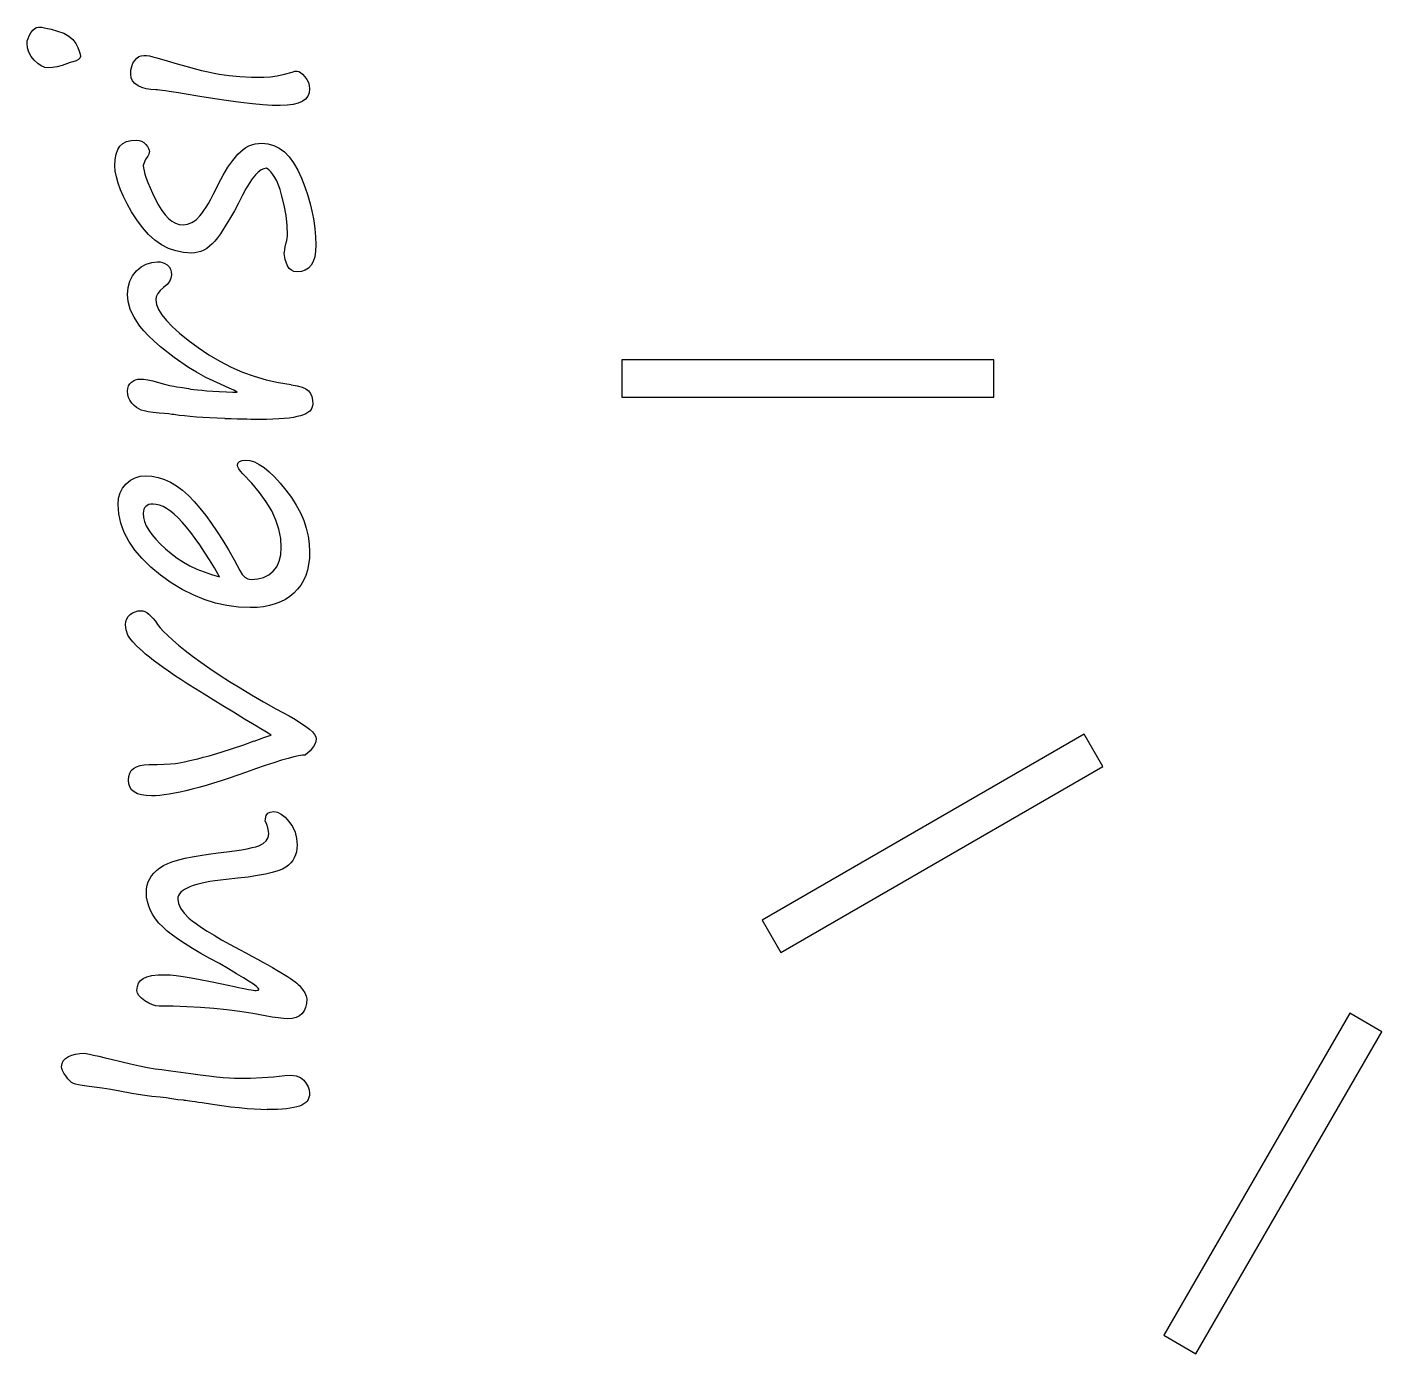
# Model space of a CAD drawing. Extents: x -1 to 127, y -80 to 138.
# Drawn here: x 96.59 to 108.24, y 2.14 to 13.56 of the extents above; entities that cross this region are included whole.
import ezdxf

# ---------------------------------------------------------------- set-up
doc = ezdxf.new("R2010")
doc.units = 0

msp = doc.modelspace()

# ---------------------------------------------------------------- linework, layer by layer
for p, q in [((96.618566, 13.508559), (96.63502, 13.530516)), ((96.63502, 13.530516), (96.651473, 13.546123)), ((96.651473, 13.546123), (96.66708, 13.555408)), ((96.66708, 13.555408), (96.682687, 13.558372)), ((96.6829, 13.5584), (96.711594, 13.556424)), ((96.711594, 13.556424), (96.748302, 13.550103)), ((96.748302, 13.550103), (96.793873, 13.539124)), ((96.793873, 13.539124), (96.847458, 13.524364)), ((96.847458, 13.524364), (96.901044, 13.504947)), ((96.589567, 13.379458), (96.585757, 13.418698)), ((96.5858, 13.4187), (96.587776, 13.439387)), ((96.587776, 13.439387), (96.594097, 13.461315)), ((96.594097, 13.461315), (96.604229, 13.484091)), ((96.604229, 13.484091), (96.618566, 13.508559)), ((96.901044, 13.504947), (96.944926, 13.480479)), ((96.944926, 13.480479), (96.979524, 13.451365)), ((96.979524, 13.451365), (97.004416, 13.416767)), ((97.004416, 13.416767), (97.022139, 13.382167)), ((96.600969, 13.342329), (96.589567, 13.379458)), ((96.619963, 13.306464), (96.600969, 13.342329)), ((96.646548, 13.272708), (96.619963, 13.306464)), ((97.022139, 13.382167), (97.034783, 13.351788)), ((97.040695, 13.29041), (97.028446, 13.278585)), ((97.034783, 13.351788), (97.042375, 13.325626)), ((97.0449, 13.3039), (97.040695, 13.29041)), ((97.042375, 13.325626), (97.044915, 13.304121)), ((97.511359, 13.27097), (97.529506, 13.290387)), ((97.529506, 13.290387), (97.5485, 13.3043)), ((97.5485, 13.3043), (97.56834, 13.312315)), ((97.56834, 13.312315), (97.589027, 13.315279)), ((97.5892, 13.3153), (97.612399, 13.314171)), ((97.612399, 13.314171), (97.638561, 13.310361)), ((97.638561, 13.310361), (97.668519, 13.303616)), ((97.668519, 13.303616), (97.701428, 13.294331)), ((97.7014, 13.2942), (97.791697, 13.267191)), ((96.676926, 13.244017), (96.646548, 13.272708)), ((96.707308, 13.223754), (96.676926, 13.244017)), ((96.737266, 13.211533), (96.707308, 13.223754)), ((96.7668, 13.2073), (96.737266, 13.211533)), ((96.803563, 13.2098), (96.766854, 13.20726)), ((96.843647, 13.216545), (96.803563, 13.2098)), ((96.886686, 13.22837), (96.843647, 13.216545)), ((96.9331, 13.2444), (96.886686, 13.22837)), ((96.957095, 13.253278), (96.933049, 13.244416)), ((96.9786, 13.2596), (96.957095, 13.253278)), ((97.00776, 13.26803), (96.978646, 13.259591)), ((97.028446, 13.278585), (97.00776, 13.26803)), ((97.4769, 13.1503), (97.478876, 13.186588)), ((97.478876, 13.186588), (97.485621, 13.218654)), ((97.485621, 13.218654), (97.496176, 13.246924)), ((97.496176, 13.246924), (97.511359, 13.27097)), ((97.791697, 13.267191), (97.875664, 13.242723)), ((97.875664, 13.242723), (97.952877, 13.221217)), ((97.952877, 13.221217), (98.023342, 13.202224)), ((98.023342, 13.202224), (98.087054, 13.18577)), ((98.087054, 13.18577), (98.144017, 13.17228)), ((98.144017, 13.17228), (98.194651, 13.161302)), ((98.801016, 13.152039), (98.866838, 13.171879)), ((98.8668, 13.1719), (98.890422, 13.178222)), ((98.890422, 13.178222), (98.909415, 13.180197)), ((98.9094, 13.1803), (98.923314, 13.177337)), ((98.923314, 13.177337), (98.93892, 13.168052)), ((97.480738, 13.12069), (97.476956, 13.150225)), ((97.492987, 13.094528), (97.480738, 13.12069)), ((97.512403, 13.071753), (97.492987, 13.094528)), ((97.540259, 13.052759), (97.512403, 13.071753)), ((98.194651, 13.161302), (98.23853, 13.153287)), ((98.23853, 13.153287), (98.323341, 13.141462)), ((98.323341, 13.141462), (98.415746, 13.133023)), ((98.415746, 13.133023), (98.516169, 13.127971)), ((98.516169, 13.127971), (98.623763, 13.126278)), ((98.6238, 13.1263), (98.679496, 13.129263)), ((98.679496, 13.129263), (98.738568, 13.137702)), ((98.738568, 13.137702), (98.801016, 13.152039)), ((98.93892, 13.168052), (98.956221, 13.152868)), ((98.956221, 13.152868), (98.975637, 13.131335)), ((98.975637, 13.131335), (98.993361, 13.106443)), ((98.993361, 13.106443), (99.006004, 13.080704)), ((99.006004, 13.080704), (99.013596, 13.054542)), ((97.573592, 13.037576), (97.540259, 13.052759)), ((97.6103, 13.027021), (97.573592, 13.037576)), ((97.649964, 13.020276), (97.6103, 13.027021)), ((97.693, 13.0183), (97.649964, 13.020276)), ((97.706884, 13.017877), (97.69297, 13.018159)), ((97.725454, 13.016184), (97.706884, 13.017877)), ((97.748653, 13.01322), (97.725454, 13.016184)), ((97.776508, 13.009834), (97.748653, 13.01322)), ((97.809418, 13.004782), (97.776508, 13.009834)), ((97.84697, 12.998884), (97.809418, 13.004782)), ((97.889165, 12.991715), (97.84697, 12.998884)), ((97.936, 12.9837), (97.889165, 12.991715)), ((98.072705, 12.960121), (97.935997, 12.983743)), ((98.199711, 12.939857), (98.072705, 12.960121)), ((98.317431, 12.922557), (98.199711, 12.939857)), ((98.980725, 12.93934), (98.952869, 12.919077)), ((99.000565, 12.964232), (98.980725, 12.93934)), ((99.01239, 12.993346), (99.000565, 12.964232)), ((99.0162, 13.0271), (99.01239, 12.993346)), ((99.013596, 13.054542), (99.016136, 13.02711)), ((98.425869, 12.908644), (98.317431, 12.922557)), ((98.524181, 12.897242), (98.425869, 12.908644)), ((98.613211, 12.88965), (98.524181, 12.897242)), ((98.692958, 12.884993), (98.613211, 12.88965)), ((98.763, 12.8833), (98.692958, 12.884993)), ((98.822491, 12.885323), (98.762996, 12.883347)), ((98.873966, 12.892068), (98.822491, 12.885323)), ((98.917428, 12.90347), (98.873966, 12.892068)), ((98.952869, 12.919077), (98.917428, 12.90347)), ((97.352455, 12.4655), (97.365127, 12.503896)), ((97.365127, 12.503896), (97.383274, 12.533854)), ((97.383274, 12.533854), (97.408166, 12.556629)), ((97.408166, 12.556629), (97.440235, 12.573083)), ((97.440235, 12.573083), (97.480319, 12.582791)), ((97.480319, 12.582791), (97.527577, 12.586178)), ((97.5276, 12.5862), (97.549952, 12.58366)), ((97.549952, 12.58366), (97.570216, 12.576915)), ((97.570216, 12.576915), (97.589209, 12.564666)), ((97.589209, 12.564666), (97.606086, 12.548213)), ((97.606086, 12.548213), (97.620423, 12.530066)), ((97.620423, 12.530066), (97.630978, 12.514459)), ((97.630978, 12.514459), (97.636876, 12.500546)), ((97.637307, 12.478992), (97.632255, 12.465501)), ((97.636876, 12.500546), (97.638852, 12.488721)), ((97.639, 12.4887), (97.637307, 12.478992)), ((98.398078, 12.463473), (98.42043, 12.485825)), ((98.42043, 12.485825), (98.444052, 12.505242)), ((98.444052, 12.505242), (98.468098, 12.521695)), ((98.468098, 12.521695), (98.493413, 12.535214)), ((98.493413, 12.535214), (98.519998, 12.545769)), ((98.519998, 12.545769), (98.547007, 12.55336)), ((98.547007, 12.55336), (98.575277, 12.557565)), ((98.575277, 12.557565), (98.604391, 12.559259)), ((98.6044, 12.5592), (98.657562, 12.554572)), ((98.657562, 12.554572), (98.707775, 12.540235)), ((98.707775, 12.540235), (98.75503, 12.517036)), ((98.75503, 12.517036), (98.799336, 12.484123)), ((98.799336, 12.484123), (98.840685, 12.441508)), ((97.344832, 12.318732), (97.341869, 12.365567)), ((97.3419, 12.3655), (97.34444, 12.419509)), ((97.34444, 12.419509), (97.352455, 12.4655)), ((97.586631, 12.376441), (97.584938, 12.367156)), ((97.585, 12.3672), (97.586693, 12.346936)), ((97.591683, 12.389536), (97.586631, 12.376441)), ((97.599698, 12.406413), (97.591683, 12.389536)), ((97.6111, 12.4271), (97.599698, 12.406413)), ((97.623393, 12.448201), (97.611145, 12.427119)), ((97.632255, 12.465501), (97.623393, 12.448201)), ((98.312847, 12.352082), (98.35504, 12.411575)), ((98.35504, 12.411575), (98.398078, 12.463473)), ((98.840685, 12.441508), (98.878661, 12.38961)), ((98.878661, 12.38961), (98.914102, 12.328427)), ((97.353694, 12.268943), (97.344832, 12.318732)), ((97.368031, 12.215778), (97.353694, 12.268943)), ((97.586693, 12.346936), (97.591745, 12.322045)), ((97.591745, 12.322045), (97.59976, 12.292507)), ((97.59976, 12.292507), (97.611162, 12.258753)), ((97.611162, 12.258753), (97.625922, 12.219934)), ((98.2331, 12.2082), (98.27234, 12.284149)), ((98.27234, 12.284149), (98.312847, 12.352082)), ((98.52341, 12.253307), (98.496402, 12.213643)), ((98.549572, 12.285796), (98.52341, 12.253307)), ((98.574887, 12.310688), (98.549572, 12.285796)), ((98.599779, 12.328835), (98.574887, 12.310688)), ((98.623401, 12.33939), (98.599779, 12.328835)), ((98.6466, 12.3432), (98.623401, 12.33939)), ((98.665628, 12.330118), (98.646634, 12.343185)), ((98.683775, 12.312818), (98.665628, 12.330118)), ((98.701075, 12.290889), (98.683775, 12.312818)), ((98.717529, 12.264727), (98.701075, 12.290889)), ((98.733135, 12.233925), (98.717529, 12.264727)), ((98.914102, 12.328427), (98.946591, 12.257965)), ((98.946591, 12.257965), (98.975705, 12.18328)), ((97.388718, 12.159237), (97.368031, 12.215778)), ((97.41488, 12.099321), (97.388718, 12.159237)), ((97.625922, 12.219934), (97.644069, 12.176474)), ((97.644069, 12.176474), (97.665179, 12.128796)), ((97.665179, 12.128796), (97.689648, 12.076051)), ((98.18755, 12.11655), (98.209902, 12.160432)), ((98.209902, 12.160432), (98.2331, 12.208111)), ((98.468546, 12.166808), (98.439856, 12.1128)), ((98.496402, 12.213643), (98.468546, 12.166808)), ((98.747896, 12.198905), (98.733135, 12.233925)), ((98.762232, 12.159664), (98.747896, 12.198905)), ((98.775299, 12.115782), (98.762232, 12.159664)), ((98.975705, 12.18328), (99.000597, 12.10944)), ((97.447369, 12.03603), (97.41488, 12.099321)), ((97.485345, 11.969364), (97.447369, 12.03603)), ((97.689648, 12.076051), (97.716233, 12.024574)), ((97.716233, 12.024574), (97.744088, 11.980271)), ((98.107371, 11.979418), (98.125941, 12.007688)), ((98.125941, 12.007688), (98.145781, 12.040177)), ((98.145781, 12.040177), (98.166044, 12.076466)), ((98.166044, 12.076466), (98.18755, 12.11655)), ((98.403512, 12.042758), (98.368914, 11.978203)), ((98.4398, 12.1128), (98.403512, 12.042758)), ((98.798075, 12.025485), (98.775299, 12.115782)), ((98.814105, 11.938146), (98.798075, 12.025485)), ((99.000597, 12.10944), (99.022131, 12.036023)), ((99.022131, 12.036023), (99.039431, 11.96387)), ((97.529228, 11.899745), (97.485345, 11.969364)), ((97.57775, 11.832656), (97.529228, 11.899745)), ((97.744088, 11.980271), (97.772356, 11.942718)), ((97.772356, 11.942718), (97.80147, 11.911917)), ((97.80147, 11.911917), (97.831851, 11.887871)), ((98.003572, 11.876065), (98.039016, 11.900111)), ((98.039016, 11.900111), (98.07277, 11.933444)), ((98.07277, 11.933444), (98.089647, 11.954526)), ((98.089647, 11.954526), (98.107371, 11.979418)), ((98.336425, 11.919975), (98.305623, 11.867653)), ((98.368914, 11.978203), (98.336425, 11.919975)), ((98.823813, 11.853335), (98.814105, 11.938146)), ((99.039431, 11.96387), (99.052921, 11.892563)), ((99.052921, 11.892563), (99.06263, 11.822098)), ((97.629228, 11.774851), (97.57775, 11.832656)), ((97.683657, 11.725482), (97.629228, 11.774851)), ((97.831851, 11.887871), (97.862653, 11.870571)), ((97.862653, 11.870571), (97.894719, 11.860439)), ((97.894719, 11.860439), (97.927208, 11.857053)), ((97.9272, 11.8571), (97.96644, 11.861728)), ((97.96644, 11.861728), (98.003572, 11.876065)), ((98.249921, 11.780311), (98.224606, 11.745714)), ((98.27693, 11.820819), (98.249921, 11.780311)), ((98.305623, 11.867653), (98.27693, 11.820819)), ((98.8272, 11.7719), (98.823813, 11.853335)), ((99.06263, 11.822098), (99.068105, 11.752056)), ((97.741462, 11.685398), (97.683657, 11.725482)), ((97.801801, 11.654176), (97.741462, 11.685398)), ((98.155433, 11.671893), (98.131388, 11.65417)), ((98.178632, 11.692975), (98.155433, 11.671893)), ((98.201407, 11.71702), (98.178632, 11.692975)), ((98.224606, 11.745714), (98.201407, 11.71702)), ((98.802287, 11.642737), (98.806943, 11.665936)), ((98.806943, 11.665936), (98.812842, 11.693791)), ((98.8128, 11.6938), (98.819122, 11.720809)), ((98.819122, 11.720809), (98.823778, 11.742737)), ((98.823778, 11.742737), (98.826318, 11.760037)), ((98.826318, 11.760037), (98.827165, 11.771862)), ((99.0702, 11.6833), (99.06766, 11.629291)), ((99.068105, 11.752056), (99.07008, 11.683282)), ((97.865512, 11.631824), (97.801801, 11.654176)), ((97.932179, 11.618728), (97.865512, 11.631824)), ((98.0018, 11.6141), (97.932179, 11.618728)), ((98.028857, 11.615759), (98.001848, 11.614066)), ((98.055442, 11.620416), (98.028857, 11.615759)), ((98.081604, 11.628431), (98.055442, 11.620416)), ((98.106919, 11.639833), (98.081604, 11.628431)), ((98.131388, 11.65417), (98.106919, 11.639833)), ((98.7989, 11.6111), (98.799747, 11.62459)), ((98.805669, 11.557912), (98.798924, 11.611077)), ((98.799747, 11.62459), (98.802287, 11.642737)), ((98.825509, 11.504747), (98.805669, 11.557912)), ((99.047396, 11.54237), (99.029673, 11.50988)), ((99.060068, 11.582033), (99.047396, 11.54237)), ((99.06766, 11.629291), (99.060068, 11.582033)), ((97.493362, 11.418739), (97.527116, 11.46051)), ((97.527116, 11.46051), (97.567623, 11.494688)), ((97.567623, 11.494688), (97.611083, 11.51958)), ((97.611083, 11.51958), (97.657917, 11.533916)), ((97.657917, 11.533916), (97.708127, 11.538968)), ((97.7082, 11.539), (97.730552, 11.537307)), ((97.730552, 11.537307), (97.752057, 11.532255)), ((97.752057, 11.532255), (97.771898, 11.523393)), ((97.771898, 11.523393), (97.790891, 11.511145)), ((97.790891, 11.511145), (97.807344, 11.495538)), ((97.807344, 11.495538), (97.818746, 11.476544)), ((97.818746, 11.476544), (97.825915, 11.453346)), ((97.828, 11.4267), (97.823795, 11.397586)), ((97.825915, 11.453346), (97.82789, 11.42676)), ((98.840693, 11.481549), (98.825509, 11.504747)), ((98.859686, 11.465095), (98.840693, 11.481549)), ((98.882038, 11.455387), (98.859686, 11.465095)), ((98.9082, 11.452), (98.882038, 11.455387)), ((98.946132, 11.455863), (98.908157, 11.452053)), ((98.979042, 11.466418), (98.946132, 11.455863)), ((99.006898, 11.484565), (98.979042, 11.466418)), ((99.029673, 11.50988), (99.006898, 11.484565)), ((97.4499, 11.2584), (97.454557, 11.317472)), ((97.454557, 11.317472), (97.469317, 11.37106)), ((97.469317, 11.37106), (97.493362, 11.418739)), ((97.7605, 11.317), (97.730965, 11.290838)), ((97.790069, 11.342731), (97.760532, 11.316992)), ((97.811151, 11.369316), (97.790069, 11.342731)), ((97.823795, 11.397586), (97.811151, 11.369316)), ((97.455815, 11.196348), (97.449917, 11.258372)), ((97.473539, 11.13179), (97.455815, 11.196348)), ((97.693, 11.2103), (97.698475, 11.17148)), ((97.697212, 11.237667), (97.693007, 11.210235)), ((97.709855, 11.264676), (97.697212, 11.237667)), ((97.730965, 11.290838), (97.709855, 11.264676)), ((97.487452, 11.098036), (97.473539, 11.13179)), ((97.506445, 11.062592), (97.487452, 11.098036)), ((97.698475, 11.17148), (97.715775, 11.129285)), ((97.715775, 11.129285), (97.744046, 11.083295)), ((97.744046, 11.083295), (97.78413, 11.033928)), ((97.529221, 11.025039), (97.506445, 11.062592)), ((97.557076, 10.985799), (97.529221, 11.025039)), ((97.590409, 10.944448), (97.557076, 10.985799)), ((97.78413, 11.033928), (97.835184, 10.980763)), ((97.835184, 10.980763), (97.897631, 10.924223)), ((97.630917, 10.900989), (97.590409, 10.944448)), ((97.678175, 10.855421), (97.630917, 10.900989)), ((97.732181, 10.80774), (97.678175, 10.855421)), ((97.897631, 10.924223), (97.971471, 10.863887)), ((97.971471, 10.863887), (98.056702, 10.800172)), ((97.850325, 10.714491), (97.732181, 10.80774)), ((98.056702, 10.800172), (98.148684, 10.737725)), ((98.148684, 10.737725), (98.2432, 10.682028)), ((97.973955, 10.628836), (97.850325, 10.714491)), ((98.043153, 10.587488), (97.973955, 10.628836)), ((98.2432, 10.682028), (98.340245, 10.632662)), ((98.340245, 10.632662), (98.439401, 10.589623)), ((101.703, 10.6939), (101.703, 10.3738)), ((104.904, 10.6939), (101.703, 10.6939)), ((104.904, 10.3738), (104.904, 10.6939)), ((97.468752, 10.487926), (97.483513, 10.502686)), ((97.483513, 10.502686), (97.500813, 10.514511)), ((97.500813, 10.514511), (97.51896, 10.522526)), ((97.51896, 10.522526), (97.53753, 10.527578)), ((97.53753, 10.527578), (97.556523, 10.529271)), ((97.5567, 10.5293), (97.587922, 10.527607)), ((97.587922, 10.527607), (97.624631, 10.522132)), ((97.624631, 10.522132), (97.667246, 10.51327)), ((97.667246, 10.51327), (97.715772, 10.501021)), ((97.7158, 10.501), (97.768542, 10.48624)), ((98.124585, 10.544029), (98.043153, 10.587488)), ((98.217834, 10.498458), (98.124585, 10.544029)), ((98.3229, 10.4512), (98.217834, 10.498458)), ((98.439401, 10.589623), (98.540668, 10.552915)), ((98.540668, 10.552915), (98.644043, 10.522536)), ((98.644043, 10.522536), (98.74995, 10.498491)), ((98.74995, 10.498491), (98.858391, 10.481191)), ((97.4499, 10.4242), (97.451876, 10.448669)), ((97.452488, 10.39763), (97.449948, 10.424216)), ((97.451876, 10.448669), (97.458197, 10.470202)), ((97.459234, 10.371892), (97.452488, 10.39763)), ((97.458197, 10.470202), (97.468752, 10.487926)), ((97.768542, 10.48624), (97.812001, 10.474838)), ((97.812001, 10.474838), (97.847022, 10.467246)), ((97.847022, 10.467246), (97.873184, 10.462618)), ((97.8731, 10.4626), (97.92331, 10.456702)), ((97.92331, 10.456702), (97.975631, 10.446993)), ((97.9757, 10.447), (97.99427, 10.443613)), ((97.99427, 10.443613), (98.019162, 10.439803)), ((98.019162, 10.439803), (98.050808, 10.436417)), ((98.050808, 10.436417), (98.08836, 10.432607)), ((98.08836, 10.432607), (98.132243, 10.42922)), ((98.132243, 10.42922), (98.182453, 10.42541)), ((98.182453, 10.42541), (98.238994, 10.422023)), ((98.238994, 10.422023), (98.301861, 10.418213)), ((98.3019, 10.4181), (98.355522, 10.416971)), ((98.363398, 10.432607), (98.322894, 10.451177)), ((98.3555, 10.417), (98.3942, 10.417)), ((98.3942, 10.417), (98.363398, 10.432607)), ((98.8584, 10.4811), (98.909875, 10.472238)), ((98.909875, 10.472238), (98.95207, 10.460413)), ((98.95207, 10.460413), (98.984138, 10.44523)), ((98.984138, 10.44523), (99.006914, 10.426659)), ((99.006914, 10.426659), (99.022944, 10.404703)), ((99.022944, 10.404703), (99.034346, 10.378964)), ((99.034346, 10.378964), (99.041091, 10.348583)), ((97.471059, 10.347), (97.459234, 10.371892)), ((97.487089, 10.323378), (97.471059, 10.347)), ((97.506082, 10.302267), (97.487089, 10.323378)), ((97.525923, 10.284967), (97.506082, 10.302267)), ((97.546581, 10.271872), (97.525923, 10.284967)), ((97.567692, 10.262164), (97.546581, 10.271872)), ((97.59343, 10.254995), (97.567692, 10.262164)), ((99.02844, 10.267256), (99.017038, 10.254189)), ((99.036455, 10.282016), (99.02844, 10.267256)), ((99.041507, 10.297623), (99.036455, 10.282016)), ((99.041091, 10.348583), (99.043066, 10.314406)), ((99.0432, 10.3145), (99.041507, 10.297623)), ((101.703, 10.3738), (104.904, 10.3738)), ((97.627607, 10.248674), (97.59343, 10.254995)), ((97.670643, 10.242775), (97.627607, 10.248674)), ((97.7217, 10.2373), (97.670643, 10.242775)), ((97.767212, 10.232613), (97.721645, 10.237242)), ((97.803921, 10.228803), (97.767212, 10.232613)), ((97.831353, 10.22584), (97.803921, 10.228803)), ((97.8495, 10.2233), (97.831353, 10.22584)), ((97.892985, 10.217055), (97.849525, 10.223377)), ((97.939399, 10.21158), (97.892985, 10.217055)), ((97.989188, 10.206528), (97.939399, 10.21158)), ((98.042354, 10.2019), (97.989188, 10.206528)), ((98.098894, 10.19809), (98.042354, 10.2019)), ((98.158386, 10.194703), (98.098894, 10.19809)), ((98.221257, 10.19174), (98.158386, 10.194703)), ((98.2875, 10.1892), (98.221257, 10.19174)), ((98.342379, 10.186798), (98.287527, 10.188491)), ((98.392169, 10.185669), (98.342379, 10.186798)), ((98.437316, 10.18454), (98.392169, 10.185669)), ((98.476979, 10.183411), (98.437316, 10.18454)), ((98.511577, 10.182564), (98.476979, 10.183411)), ((98.541114, 10.182282), (98.511577, 10.182564)), ((98.565583, 10.182), (98.541114, 10.182282)), ((98.585, 10.182), (98.565583, 10.182)), ((98.64488, 10.182561), (98.584965, 10.182279)), ((98.700156, 10.184255), (98.64488, 10.182561)), ((98.75121, 10.18623), (98.700156, 10.184255)), ((98.797624, 10.19004), (98.75121, 10.18623)), ((98.839396, 10.194273), (98.797624, 10.19004)), ((98.876949, 10.199749), (98.839396, 10.194273)), ((98.909859, 10.20607), (98.876949, 10.199749)), ((98.938129, 10.213239), (98.909859, 10.20607)), ((98.962597, 10.221677), (98.938129, 10.213239)), ((98.984131, 10.231386), (98.962597, 10.221677)), ((99.002278, 10.241941), (98.984131, 10.231386)), ((99.017038, 10.254189), (99.002278, 10.241941)), ((98.3951, 9.78621), (98.399757, 9.80605)), ((98.399757, 9.80605), (98.413247, 9.820387)), ((98.413247, 9.820387), (98.435599, 9.828826)), ((98.435599, 9.828826), (98.466821, 9.831789)), ((98.4668, 9.83178), (98.503511, 9.827547)), ((98.503511, 9.827547), (98.542328, 9.815722)), ((98.542328, 9.815722), (98.582836, 9.795458)), ((98.582836, 9.795458), (98.625451, 9.767188)), ((97.474793, 9.657943), (97.514877, 9.679476)), ((97.514877, 9.679476), (97.558339, 9.692543)), ((97.558339, 9.692543), (97.605594, 9.696749)), ((97.6056, 9.69676), (97.660032, 9.693373)), ((97.660032, 9.693373), (97.713618, 9.682818)), ((97.713618, 9.682818), (97.766783, 9.665518)), ((98.398061, 9.772737), (98.395098, 9.786227)), ((98.4065, 9.756284), (98.398061, 9.772737)), ((98.420837, 9.736867), (98.4065, 9.756284)), ((98.4411, 9.71491), (98.420837, 9.736867)), ((98.518685, 9.634317), (98.441049, 9.714909)), ((98.625451, 9.767188), (98.669754, 9.7309)), ((98.669754, 9.7309), (98.715745, 9.686597)), ((98.715745, 9.686597), (98.763427, 9.634275)), ((97.386172, 9.549505), (97.407706, 9.591276)), ((97.407706, 9.591276), (97.438084, 9.627985)), ((97.438084, 9.627985), (97.474793, 9.657943)), ((97.766783, 9.665518), (97.819104, 9.641473)), ((97.819104, 9.641473), (97.871002, 9.610251)), ((97.871002, 9.610251), (97.922479, 9.571851)), ((97.922479, 9.571851), (97.973112, 9.526704)), ((98.586196, 9.553729), (98.518685, 9.634317)), ((98.763427, 9.634275), (98.813213, 9.573939)), ((98.813213, 9.573939), (98.860895, 9.509381)), ((97.3689, 9.45119), (97.373105, 9.503091)), ((97.374801, 9.369327), (97.368902, 9.451183)), ((97.373105, 9.503091), (97.386172, 9.549505)), ((97.618323, 9.442469), (97.606074, 9.434031)), ((97.63266, 9.448791), (97.618323, 9.442469)), ((97.64996, 9.452601), (97.63266, 9.448791)), ((97.6698, 9.45373), (97.64996, 9.452601)), ((97.697239, 9.451192), (97.669807, 9.453732)), ((97.725933, 9.444024), (97.697239, 9.451192)), ((97.755467, 9.431775), (97.725933, 9.444024)), ((97.973112, 9.526704), (98.023322, 9.474807)), ((98.023322, 9.474807), (98.073112, 9.417002)), ((98.64358, 9.473981), (98.586196, 9.553729)), ((98.689991, 9.394657), (98.64358, 9.473981)), ((98.860895, 9.509381), (98.901823, 9.444402)), ((98.901823, 9.444402), (98.936843, 9.37858)), ((97.391678, 9.289159), (97.374801, 9.369327)), ((97.585, 9.37398), (97.587963, 9.33938)), ((97.586262, 9.392685), (97.585133, 9.374115)), ((97.590467, 9.409139), (97.586262, 9.392685)), ((97.587963, 9.33938), (97.596825, 9.303938)), ((97.596789, 9.422629), (97.590467, 9.409139)), ((97.606074, 9.434031), (97.596789, 9.422629)), ((97.786269, 9.414475), (97.755467, 9.431775)), ((97.818338, 9.392546), (97.786269, 9.414475)), ((97.851248, 9.365961), (97.818338, 9.392546)), ((97.885004, 9.333895), (97.851248, 9.365961)), ((97.920446, 9.297607), (97.885004, 9.333895)), ((98.073112, 9.417002), (98.122899, 9.354555)), ((98.122899, 9.354555), (98.172268, 9.287465)), ((98.726279, 9.31533), (98.689991, 9.394657)), ((98.936843, 9.37858), (98.965534, 9.312336)), ((97.420368, 9.210256), (97.391678, 9.289159)), ((97.460452, 9.133463), (97.420368, 9.210256)), ((97.596825, 9.303938), (97.611585, 9.26765)), ((97.611585, 9.26765), (97.632667, 9.229677)), ((97.632667, 9.229677), (97.659253, 9.190857)), ((97.956734, 9.255835), (97.920446, 9.297607)), ((97.993863, 9.209421), (97.956734, 9.255835)), ((98.032262, 9.158367), (97.993863, 9.209421)), ((98.172268, 9.287465), (98.221214, 9.215735)), ((98.221214, 9.215735), (98.270157, 9.139363)), ((98.752441, 9.23643), (98.726279, 9.31533)), ((98.768048, 9.15837), (98.752441, 9.23643)), ((98.965534, 9.312336), (98.987463, 9.24567)), ((98.987463, 9.24567), (99.003493, 9.17858)), ((97.51193, 9.057935), (97.460452, 9.133463)), ((97.659253, 9.190857), (97.692162, 9.151194)), ((97.692162, 9.151194), (97.730559, 9.110266)), ((97.730559, 9.110266), (97.775285, 9.068074)), ((98.071923, 9.101827), (98.032262, 9.158367)), ((98.11243, 9.041067), (98.071923, 9.101827)), ((98.270157, 9.139363), (98.319102, 9.058351)), ((98.7731, 9.08031), (98.768048, 9.15837)), ((99.003493, 9.17858), (99.012778, 9.110649)), ((99.012778, 9.110649), (99.016165, 9.042295)), ((97.574797, 8.984097), (97.51193, 9.057935)), ((97.649061, 8.911944), (97.574797, 8.984097)), ((97.775285, 9.068074), (97.824231, 9.027143)), ((97.824231, 9.027143), (97.875708, 8.98917)), ((97.875708, 8.98917), (97.930138, 8.95457)), ((98.154202, 8.974821), (98.11243, 9.041067)), ((98.319102, 9.058351), (98.367625, 8.972276)), ((98.755416, 8.960882), (98.768906, 9.016578)), ((98.768906, 9.016578), (98.773111, 9.08029)), ((99.014224, 8.986633), (99.007903, 8.933889)), ((99.0162, 9.04233), (99.014224, 8.986633)), ((97.734713, 8.841479), (97.649061, 8.911944)), ((97.930138, 8.95457), (97.986678, 8.922924)), ((97.986678, 8.922924), (98.04617, 8.894654)), ((98.04617, 8.894654), (98.108618, 8.869339)), ((98.108618, 8.869339), (98.173176, 8.84741)), ((98.196817, 8.903935), (98.154202, 8.974821)), ((98.2407, 8.82841), (98.196817, 8.903935)), ((98.367625, 8.972276), (98.415727, 8.88198)), ((98.4158, 8.882), (98.436064, 8.848667)), ((98.664289, 8.844426), (98.702262, 8.874804)), ((98.702262, 8.874804), (98.733487, 8.913624)), ((98.733487, 8.913624), (98.755416, 8.960882)), ((98.997348, 8.884523), (98.982587, 8.838532)), ((99.007903, 8.933889), (98.997348, 8.884523)), ((97.826698, 8.77608), (97.734713, 8.841479)), ((97.919947, 8.719539), (97.826698, 8.77608)), ((98.173176, 8.84741), (98.240686, 8.828417)), ((98.436064, 8.848667), (98.459686, 8.824622)), ((98.459686, 8.824622), (98.485424, 8.810285)), ((98.485424, 8.810285), (98.514538, 8.805656)), ((98.5145, 8.80562), (98.570194, 8.809825)), ((98.570194, 8.809825), (98.619983, 8.82292)), ((98.619983, 8.82292), (98.664289, 8.844426)), ((98.940819, 8.756676), (98.913387, 8.720388)), ((98.963594, 8.795916), (98.940819, 8.756676)), ((98.982587, 8.838532), (98.963594, 8.795916)), ((98.01446, 8.671437), (97.919947, 8.719539)), ((98.11024, 8.632197), (98.01446, 8.671437)), ((98.207288, 8.601819), (98.11024, 8.632197)), ((98.807903, 8.633049), (98.765708, 8.611544)), ((98.8463, 8.658364), (98.807903, 8.633049)), ((98.881741, 8.687478), (98.8463, 8.658364)), ((98.913387, 8.720388), (98.881741, 8.687478)), ((97.472252, 8.503524), (97.492939, 8.517438)), ((97.492939, 8.517438), (97.515291, 8.52757)), ((97.515291, 8.52757), (97.538913, 8.533468)), ((97.538913, 8.533468), (97.563805, 8.535444)), ((97.5639, 8.53558), (97.580777, 8.533887)), ((97.580777, 8.533887), (97.598077, 8.528412)), ((97.598077, 8.528412), (97.615377, 8.519126)), ((97.615377, 8.519126), (97.633524, 8.506483)), ((98.3056, 8.579862), (98.207288, 8.601819)), ((98.404756, 8.566795), (98.3056, 8.579862)), ((98.5056, 8.56259), (98.404756, 8.566795)), ((98.564442, 8.564723), (98.505793, 8.562747)), ((98.619718, 8.570621), (98.564442, 8.564723)), ((98.671615, 8.58033), (98.619718, 8.570621)), ((98.720561, 8.59382), (98.671615, 8.58033)), ((98.765708, 8.611544), (98.720561, 8.59382)), ((97.4326, 8.41533), (97.43514, 8.441915)), ((97.437684, 8.37019), (97.432632, 8.415337)), ((97.43514, 8.441915), (97.442732, 8.465537)), ((97.442732, 8.465537), (97.454952, 8.485801)), ((97.454952, 8.485801), (97.472252, 8.503524)), ((97.633524, 8.506483), (97.651671, 8.489606)), ((97.651671, 8.489606), (97.670665, 8.469766)), ((97.670665, 8.469766), (97.689658, 8.445721)), ((97.689658, 8.445721), (97.709075, 8.418289)), ((97.709, 8.41828), (97.730929, 8.389166)), ((97.453291, 8.325464), (97.437684, 8.37019)), ((97.468898, 8.300148), (97.453291, 8.325464)), ((97.494636, 8.268503), (97.468898, 8.300148)), ((97.730929, 8.389166), (97.760043, 8.356677)), ((97.760043, 8.356677), (97.795907, 8.321235)), ((97.795907, 8.321235), (97.838943, 8.281995)), ((97.838943, 8.281995), (97.888733, 8.2398)), ((97.530924, 8.23095), (97.494636, 8.268503)), ((97.577759, 8.186647), (97.530924, 8.23095)), ((97.605614, 8.162178), (97.577759, 8.186647)), ((97.637683, 8.136017), (97.605614, 8.162178)), ((97.888733, 8.2398), (97.945697, 8.194653)), ((97.945697, 8.194653), (98.009408, 8.145707)), ((97.673125, 8.108161), (97.637683, 8.136017)), ((97.712788, 8.078624), (97.673125, 8.108161)), ((97.756248, 8.047402), (97.712788, 8.078624)), ((97.803506, 8.014489), (97.756248, 8.047402)), ((98.009408, 8.145707), (98.080294, 8.093809)), ((98.080294, 8.093809), (98.15751, 8.039801)), ((97.854983, 7.979468), (97.803506, 8.014489)), ((97.909836, 7.943183), (97.854983, 7.979468)), ((97.969751, 7.904363), (97.909836, 7.943183)), ((98.15751, 8.039801), (98.239366, 7.984527)), ((98.239366, 7.984527), (98.326708, 7.927987)), ((98.326708, 7.927987), (98.419113, 7.871023)), ((98.035995, 7.862171), (97.969751, 7.904363)), ((98.108147, 7.8166), (98.035995, 7.862171)), ((98.186204, 7.768499), (98.108147, 7.8166)), ((98.419113, 7.871023), (98.516581, 7.812375)), ((98.516581, 7.812375), (98.619112, 7.752879)), ((98.270171, 7.716601), (98.186204, 7.768499)), ((98.360468, 7.661748), (98.270171, 7.716601)), ((98.619112, 7.752879), (98.72713, 7.69212)), ((98.456669, 7.60352), (98.360468, 7.661748)), ((98.5592, 7.54234), (98.456669, 7.60352)), ((98.72713, 7.69212), (98.839787, 7.630516)), ((98.8398, 7.63052), (98.894653, 7.598874)), ((98.894653, 7.598874), (98.941911, 7.56934)), ((98.596737, 7.519984), (98.559185, 7.542336)), ((98.630494, 7.499297), (98.596737, 7.519984)), ((98.659608, 7.48115), (98.630494, 7.499297)), ((98.656733, 7.456259), (98.684588, 7.465121)), ((98.6845, 7.46512), (98.659608, 7.48115)), ((98.941911, 7.56934), (98.981995, 7.541908)), ((98.981995, 7.541908), (99.014905, 7.516169)), ((99.014905, 7.516169), (99.04022, 7.492124)), ((99.04022, 7.492124), (99.058367, 7.469772)), ((99.058367, 7.469772), (99.069345, 7.449508)), ((105.681, 7.4726), (102.90986, 5.8724)), ((105.841, 7.19545), (105.68098, 7.472592)), ((98.254111, 7.317609), (98.35369, 7.348831)), ((98.35369, 7.348831), (98.449047, 7.3809)), ((98.449047, 7.3809), (98.540609, 7.414654)), ((98.5407, 7.41449), (98.585003, 7.430943)), ((98.585003, 7.430943), (98.623823, 7.444857)), ((98.623823, 7.444857), (98.656733, 7.456259)), ((99.049478, 7.366381), (99.020364, 7.33094)), ((99.067202, 7.400138), (99.049478, 7.366381)), ((99.0731, 7.43136), (99.067202, 7.400138)), ((99.069345, 7.449508), (99.073155, 7.431362)), ((97.883646, 7.224374), (97.909385, 7.229003)), ((97.909385, 7.229003), (97.939766, 7.235325)), ((97.939766, 7.235325), (97.973943, 7.242916)), ((97.973943, 7.242916), (98.011916, 7.251778)), ((98.011916, 7.251778), (98.054111, 7.262333)), ((98.054111, 7.262333), (98.100525, 7.274582)), ((98.100525, 7.274582), (98.151156, 7.288072)), ((98.151156, 7.288072), (98.254111, 7.317609)), ((98.708218, 7.227322), (98.634377, 7.202853)), ((98.77362, 7.248404), (98.708218, 7.227322)), ((98.831424, 7.265281), (98.77362, 7.248404)), ((98.88037, 7.277924), (98.831424, 7.265281)), ((98.921721, 7.287209), (98.88037, 7.277924)), ((98.954631, 7.292261), (98.921721, 7.287209)), ((98.9791, 7.29339), (98.954631, 7.292261)), ((99.020364, 7.33094), (98.979013, 7.293387)), ((97.460063, 7.109842), (97.468502, 7.137274)), ((97.468502, 7.137274), (97.482415, 7.16005)), ((97.482415, 7.16005), (97.501832, 7.179043)), ((97.501832, 7.179043), (97.527147, 7.19338)), ((97.527147, 7.19338), (97.557949, 7.203935)), ((97.557949, 7.203935), (97.594237, 7.210257)), ((97.594237, 7.210257), (97.636429, 7.212232)), ((97.6364, 7.21238), (97.705598, 7.212944)), ((97.705598, 7.212944), (97.765937, 7.214638)), ((97.765937, 7.214638), (97.818258, 7.217601)), ((97.818258, 7.217601), (97.861718, 7.221411)), ((97.861718, 7.221411), (97.883646, 7.224374)), ((98.397568, 7.119539), (98.324995, 7.095071)), ((98.473096, 7.146125), (98.397568, 7.119539)), ((98.552, 7.17398), (98.473096, 7.146125)), ((98.634377, 7.202853), (98.552101, 7.17416)), ((103.07, 5.59525), (105.84114, 7.19545)), ((97.460043, 7.046413), (97.45708, 7.078482)), ((97.4571, 7.07862), (97.460063, 7.109842)), ((97.469752, 7.018981), (97.460043, 7.046413)), ((97.485359, 6.995359), (97.469752, 7.018981)), ((97.507287, 6.976366), (97.485359, 6.995359)), ((98.007275, 7.000131), (97.952843, 6.986613)), ((98.064659, 7.015738), (98.007275, 7.000131)), ((98.124995, 7.032615), (98.064659, 7.015738)), ((98.188707, 7.051609), (98.124995, 7.032615)), ((98.255376, 7.072719), (98.188707, 7.051609)), ((98.324995, 7.095071), (98.255376, 7.072719)), ((97.535557, 6.961182), (97.507287, 6.976366)), ((97.569735, 6.950627), (97.535557, 6.961182)), ((97.610662, 6.944306), (97.569735, 6.950627)), ((97.6575, 6.94233), (97.610662, 6.944306)), ((97.690396, 6.943151), (97.657486, 6.942304)), ((97.726684, 6.946114), (97.690396, 6.943151)), ((97.765924, 6.950319), (97.726684, 6.946114)), ((97.808119, 6.956641), (97.765924, 6.950319)), ((97.853266, 6.965079), (97.808119, 6.956641)), ((97.901368, 6.974788), (97.853266, 6.965079)), ((97.952843, 6.986613), (97.901368, 6.974788)), ((98.6381, 6.74571), (98.642305, 6.772719)), ((98.642305, 6.772719), (98.655795, 6.792136)), ((98.655795, 6.792136), (98.677301, 6.803537)), ((98.677301, 6.803537), (98.708102, 6.807347)), ((98.7082, 6.80731), (98.739425, 6.801835)), ((98.739425, 6.801835), (98.771914, 6.786228)), ((98.771914, 6.786228), (98.804824, 6.759643)), ((98.6335, 6.72841), (98.636887, 6.738542)), ((98.647518, 6.695925), (98.633604, 6.728414)), ((98.636887, 6.738542), (98.638016, 6.74571)), ((98.657226, 6.666811), (98.647518, 6.695925)), ((98.663124, 6.639802), (98.657226, 6.666811)), ((98.804824, 6.759643), (98.839001, 6.722511)), ((98.839001, 6.722511), (98.869383, 6.677784)), ((98.869383, 6.677784), (98.890888, 6.628841)), ((98.579868, 6.513238), (98.617, 6.531808)), ((98.617, 6.531808), (98.644008, 6.55543)), ((98.644008, 6.55543), (98.659615, 6.583285)), ((98.659615, 6.583285), (98.66509, 6.616198)), ((98.6651, 6.61618), (98.663124, 6.639802)), ((98.890888, 6.628841), (98.903955, 6.575676)), ((98.903955, 6.575676), (98.90816, 6.517869)), ((97.945742, 6.406435), (98.007345, 6.419079)), ((98.007345, 6.419079), (98.074432, 6.43048)), ((98.074432, 6.43048), (98.147849, 6.440612)), ((98.1478, 6.44065), (98.230502, 6.450782)), ((98.230502, 6.450782), (98.305184, 6.46049)), ((98.305184, 6.46049), (98.37143, 6.469775)), ((98.37143, 6.469775), (98.429658, 6.47906)), ((98.429658, 6.47906), (98.479448, 6.487922)), ((98.479448, 6.487922), (98.521219, 6.496784)), ((98.521219, 6.496784), (98.554552, 6.505222)), ((98.554552, 6.505222), (98.579868, 6.513238)), ((98.89471, 6.433893), (98.884155, 6.409425)), ((98.902302, 6.460055), (98.89471, 6.433893)), ((98.906507, 6.488326), (98.902302, 6.460055)), ((98.9082, 6.51786), (98.906507, 6.488326)), ((97.676967, 6.278617), (97.700166, 6.300969)), ((97.700166, 6.300969), (97.727175, 6.322051)), ((97.727175, 6.322051), (97.759244, 6.341891)), ((97.759244, 6.341891), (97.796796, 6.360038)), ((97.796796, 6.360038), (97.840679, 6.376915)), ((97.840679, 6.376915), (97.890045, 6.392521)), ((97.890045, 6.392521), (97.945742, 6.406435)), ((98.744085, 6.29679), (98.695139, 6.282453)), ((98.782905, 6.312397), (98.744085, 6.29679)), ((98.812019, 6.328427), (98.782905, 6.312397)), ((98.834371, 6.346151), (98.812019, 6.328427)), ((98.854211, 6.365567), (98.834371, 6.346151)), ((98.870664, 6.386649), (98.854211, 6.365567)), ((98.884155, 6.409425), (98.870664, 6.386649)), ((97.619168, 6.173133), (97.62803, 6.201824)), ((97.62803, 6.201824), (97.640674, 6.228833)), ((97.640674, 6.228833), (97.657127, 6.254571)), ((97.657127, 6.254571), (97.676967, 6.278617)), ((98.045268, 6.180333), (98.014046, 6.170624)), ((98.079445, 6.189194), (98.045268, 6.180333)), ((98.116998, 6.19721), (98.079445, 6.189194)), ((98.157929, 6.204801), (98.116998, 6.19721)), ((98.201809, 6.211546), (98.157929, 6.204801)), ((98.249067, 6.217445), (98.201809, 6.211546)), ((98.2997, 6.22292), (98.249067, 6.217445)), ((98.398939, 6.233064), (98.299783, 6.222932)), ((98.487969, 6.244043), (98.398939, 6.233064)), ((98.566869, 6.255868), (98.487969, 6.244043)), ((98.63607, 6.268963), (98.566869, 6.255868)), ((98.695139, 6.282453), (98.63607, 6.268963)), ((97.612, 6.11153), (97.613693, 6.143173)), ((97.61406, 6.071451), (97.612085, 6.111538)), ((97.613693, 6.143173), (97.619168, 6.173133)), ((97.620806, 6.032211), (97.61406, 6.071451)), ((97.883688, 6.069363), (97.881994, 6.053333)), ((97.888316, 6.084123), (97.883688, 6.069363)), ((97.896755, 6.098883), (97.888316, 6.084123)), ((97.908156, 6.112374), (97.896755, 6.098883)), ((97.922917, 6.125441), (97.908156, 6.112374)), ((97.94064, 6.137689), (97.922917, 6.125441)), ((97.961722, 6.149514), (97.94064, 6.137689)), ((97.986614, 6.160492), (97.961722, 6.149514)), ((98.014046, 6.170624), (97.986614, 6.160492)), ((97.631784, 5.993394), (97.620806, 6.032211)), ((97.647391, 5.955842), (97.631784, 5.993394)), ((97.666808, 5.919131), (97.647391, 5.955842)), ((97.882, 6.05331), (97.887898, 6.014914)), ((97.887898, 6.014914), (97.906045, 5.974827)), ((97.906045, 5.974827), (97.936427, 5.933055)), ((97.691276, 5.883269), (97.666808, 5.919131)), ((97.71997, 5.848245), (97.691276, 5.883269)), ((97.75288, 5.814068), (97.71997, 5.848245)), ((97.936427, 5.933055), (97.978619, 5.889596)), ((97.978619, 5.889596), (98.006474, 5.865974)), ((98.006474, 5.865974), (98.042339, 5.839812)), ((98.042339, 5.839812), (98.085375, 5.810277)), ((102.91, 5.8724), (103.07002, 5.595258)), ((97.791276, 5.77947), (97.75288, 5.814068)), ((97.836003, 5.743605), (97.791276, 5.77947)), ((97.88748, 5.706473), (97.836003, 5.743605)), ((98.085375, 5.810277), (98.135588, 5.778208)), ((98.135588, 5.778208), (98.193816, 5.742767)), ((98.193816, 5.742767), (98.259215, 5.704791)), ((97.945285, 5.668077), (97.88748, 5.706473)), ((98.008999, 5.627993), (97.945285, 5.668077)), ((98.079461, 5.586221), (98.008999, 5.627993)), ((98.259215, 5.704791), (98.332212, 5.663863)), ((98.332212, 5.663863), (98.412803, 5.619981)), ((98.4128, 5.61997), (98.468073, 5.590856)), ((98.156677, 5.543606), (98.079461, 5.586221)), ((98.2398, 5.4993), (98.156677, 5.543606)), ((98.319555, 5.452884), (98.239807, 5.499296)), ((98.468073, 5.590856), (98.519971, 5.563001)), ((98.519971, 5.563001), (98.568917, 5.535992)), ((98.568917, 5.535992), (98.614908, 5.5111)), ((98.614908, 5.5111), (98.657947, 5.487055)), ((98.657947, 5.487055), (98.69761, 5.464279)), ((97.561395, 5.353723), (97.585017, 5.37187)), ((97.585017, 5.37187), (97.617083, 5.38536)), ((97.617083, 5.38536), (97.660122, 5.395492)), ((97.660122, 5.395492), (97.713287, 5.400967)), ((97.713287, 5.400967), (97.776999, 5.402943)), ((97.7769, 5.4031), (97.817828, 5.401407)), ((97.817828, 5.401407), (97.868038, 5.39675)), ((97.868038, 5.39675), (97.927533, 5.388735)), ((97.927533, 5.388735), (97.997154, 5.377757)), ((97.997154, 5.377757), (98.075635, 5.36342)), ((98.075635, 5.36342), (98.164241, 5.346119)), ((98.388753, 5.411956), (98.319555, 5.452884)), ((98.447402, 5.376512), (98.388753, 5.411956)), ((98.49508, 5.346131), (98.447402, 5.376512)), ((98.69761, 5.464279), (98.734739, 5.443198)), ((98.734739, 5.443198), (98.768496, 5.422934)), ((98.768496, 5.422934), (98.798874, 5.404364)), ((98.798874, 5.404364), (98.82673, 5.387064)), ((98.82673, 5.387064), (98.851198, 5.371033)), ((98.851198, 5.371033), (98.872732, 5.356273)), ((97.531, 5.26681), (97.534387, 5.300987)), ((97.535214, 5.245713), (97.531009, 5.266795)), ((97.534387, 5.300987), (97.544518, 5.330101)), ((97.548281, 5.224179), (97.535214, 5.245713)), ((97.544518, 5.330101), (97.561395, 5.353723)), ((98.164241, 5.346119), (98.262133, 5.325461)), ((98.262133, 5.325461), (98.369304, 5.301839)), ((98.3693, 5.30183), (98.404744, 5.293815)), ((98.404744, 5.293815), (98.43681, 5.28707)), ((98.43681, 5.28707), (98.465081, 5.281171)), ((98.465081, 5.281171), (98.490396, 5.276543)), ((98.490396, 5.276543), (98.512324, 5.272733)), ((98.532633, 5.321662), (98.49508, 5.346131)), ((98.512324, 5.272733), (98.530895, 5.270193)), ((98.530895, 5.270193), (98.545655, 5.2685)), ((98.559218, 5.302245), (98.532633, 5.321662)), ((98.545655, 5.2685), (98.55748, 5.268217)), ((98.5575, 5.26807), (98.567632, 5.268917)), ((98.574825, 5.287908), (98.559218, 5.302245)), ((98.567632, 5.268917), (98.5748, 5.270892)), ((98.5748, 5.270892), (98.579005, 5.274279)), ((98.5803, 5.27947), (98.574825, 5.287908)), ((98.579005, 5.274279), (98.580134, 5.279359)), ((98.872732, 5.356273), (98.891302, 5.342783)), ((98.891302, 5.342783), (98.906909, 5.330958)), ((98.906909, 5.330958), (98.919129, 5.319979)), ((98.919129, 5.319979), (98.928414, 5.310694)), ((98.928414, 5.310694), (98.955846, 5.277361)), ((98.955846, 5.277361), (98.975686, 5.24698)), ((98.975686, 5.24698), (98.987511, 5.219548)), ((97.569391, 5.201827), (97.548281, 5.224179)), ((97.599349, 5.179052), (97.569391, 5.201827)), ((97.632683, 5.158789), (97.599349, 5.179052)), ((97.664749, 5.144452), (97.632683, 5.158789)), ((97.694706, 5.136013), (97.664749, 5.144452)), ((97.7234, 5.13305), (97.694706, 5.136013)), ((97.843218, 5.131806), (97.723387, 5.132935)), ((97.960938, 5.127996), (97.843218, 5.131806)), ((98.98876, 5.155417), (98.981168, 5.120819)), ((98.987511, 5.219548), (98.991293, 5.195079)), ((98.9913, 5.19508), (98.98876, 5.155417)), ((98.077394, 5.121251), (97.960938, 5.127996)), ((98.192162, 5.112389), (98.077394, 5.121251)), ((98.30524, 5.100564), (98.192162, 5.112389)), ((98.417056, 5.086227), (98.30524, 5.100564)), ((98.526759, 5.068927), (98.417056, 5.086227)), ((98.6352, 5.04951), (98.526759, 5.068927)), ((98.694203, 5.038982), (98.635131, 5.049537)), ((98.7461, 5.03139), (98.694203, 5.038982)), ((98.791247, 5.026733), (98.7461, 5.03139)), ((98.8288, 5.02504), (98.791247, 5.026733)), ((98.866846, 5.027587), (98.82887, 5.025047)), ((98.899756, 5.035602), (98.866846, 5.027587)), ((98.928026, 5.049092), (98.899756, 5.035602)), ((98.950801, 5.067662), (98.928026, 5.049092)), ((98.968525, 5.091284), (98.950801, 5.067662)), ((98.981168, 5.120819), (98.968525, 5.091284)), ((107.965, 5.07145), (106.36508, 2.30003)), ((108.242, 4.91143), (107.964858, 5.07145)), ((106.642, 2.14001), (108.24192, 4.91143)), ((96.897265, 4.662167), (96.915412, 4.682008)), ((96.915412, 4.682008), (96.940727, 4.698461)), ((96.940727, 4.698461), (96.970685, 4.711556)), ((96.970685, 4.711556), (97.003595, 4.720841)), ((97.003595, 4.720841), (97.038196, 4.726316)), ((97.038196, 4.726316), (97.075748, 4.72801)), ((97.0757, 4.72799), (97.09427, 4.725027)), ((97.09427, 4.725027), (97.121702, 4.719552)), ((97.121702, 4.719552), (97.15799, 4.711536)), ((97.15799, 4.711536), (97.203137, 4.701405)), ((97.203137, 4.701405), (97.257567, 4.689156)), ((97.257567, 4.689156), (97.320858, 4.674396)), ((97.320858, 4.674396), (97.393011, 4.657096)), ((96.8829, 4.61069), (96.88671, 4.638122)), ((96.884917, 4.595859), (96.882942, 4.610619)), ((96.891662, 4.577712), (96.884917, 4.595859)), ((96.88671, 4.638122), (96.897265, 4.662167)), ((96.902641, 4.556206), (96.891662, 4.577712)), ((96.918248, 4.531738), (96.902641, 4.556206)), ((97.393011, 4.657096), (97.474446, 4.637679)), ((97.4744, 4.6377), (97.552036, 4.619976)), ((97.552036, 4.619976), (97.622922, 4.605216)), ((97.622922, 4.605216), (97.68748, 4.594238)), ((97.68748, 4.594238), (97.745708, 4.586223)), ((97.7457, 4.58622), (97.823336, 4.577358)), ((97.823336, 4.577358), (97.907303, 4.565956)), ((97.9073, 4.56597), (97.995063, 4.553326)), ((97.995063, 4.553326), (98.075654, 4.542348)), ((96.935971, 4.508116), (96.918248, 4.531738)), ((96.952848, 4.489546), (96.935971, 4.508116)), ((96.968878, 4.475632), (96.952848, 4.489546)), ((96.984062, 4.46677), (96.968878, 4.475632)), ((97.002632, 4.460872), (96.984062, 4.46677)), ((97.02837, 4.455397), (97.002632, 4.460872)), ((97.06086, 4.449922), (97.02837, 4.455397)), ((97.1001, 4.44487), (97.06086, 4.449922)), ((97.163825, 4.436857), (97.10011, 4.444872)), ((97.2326, 4.426725), (97.163825, 4.436857)), ((98.075654, 4.542348), (98.149071, 4.533063)), ((98.149071, 4.533063), (98.215314, 4.525471)), ((98.215314, 4.525471), (98.273966, 4.519573)), ((98.273966, 4.519573), (98.325863, 4.515368)), ((98.325863, 4.515368), (98.370167, 4.512828)), ((98.370167, 4.512828), (98.407299, 4.511981)), ((98.4073, 4.51196), (98.507723, 4.513653)), ((98.507723, 4.513653), (98.607299, 4.517858)), ((98.607299, 4.517858), (98.705611, 4.52545)), ((98.705611, 4.52545), (98.80308, 4.536005)), ((98.8031, 4.53601), (98.855845, 4.538973)), ((98.855845, 4.538973), (98.900568, 4.533075)), ((98.900568, 4.533075), (98.937277, 4.518315)), ((98.937277, 4.518315), (98.96597, 4.495116)), ((98.96597, 4.495116), (98.987899, 4.467261)), ((98.987899, 4.467261), (99.003506, 4.439829)), ((99.003506, 4.439829), (99.013214, 4.411559)), ((97.30602, 4.414477), (97.2326, 4.426725)), ((97.3845, 4.40014), (97.30602, 4.414477)), ((97.486651, 4.381144), (97.384543, 4.400137)), ((97.578635, 4.366807), (97.486651, 4.381144)), ((97.660071, 4.356252), (97.578635, 4.366807)), ((97.7318, 4.34993), (97.660071, 4.356252)), ((97.78159, 4.344022), (97.7318, 4.34992)), ((97.8318, 4.33643), (97.78159, 4.344022)), ((97.882434, 4.327982), (97.8318, 4.33642)), ((97.9318, 4.32293), (97.882434, 4.327982)), ((97.940233, 4.321959), (97.931795, 4.322806)), ((97.952058, 4.320266), (97.940233, 4.321959)), ((97.967242, 4.31829), (97.952058, 4.320266)), ((97.985812, 4.31575), (97.967242, 4.31829)), ((98.007346, 4.312364), (97.985812, 4.31575)), ((98.994836, 4.316183), (98.982587, 4.303116)), ((99.004121, 4.33052), (98.994836, 4.316183)), ((99.010866, 4.346973), (99.004121, 4.33052)), ((99.015071, 4.364696), (99.010866, 4.346973)), ((99.013214, 4.411559), (99.016178, 4.383703)), ((99.0162, 4.38369), (99.015071, 4.364696)), ((98.032661, 4.308582), (98.007346, 4.312364)), ((98.060931, 4.304377), (98.032661, 4.308582)), ((98.093, 4.29972), (98.060931, 4.304377)), ((98.179513, 4.286257), (98.093017, 4.299747)), ((98.261371, 4.274432), (98.179513, 4.286257)), ((98.338164, 4.264724), (98.261371, 4.274432)), ((98.410314, 4.256285), (98.338164, 4.264724)), ((98.477827, 4.249963), (98.410314, 4.256285)), ((98.540274, 4.24573), (98.477827, 4.249963)), ((98.597656, 4.242767), (98.540274, 4.24573)), ((98.6504, 4.24192), (98.597656, 4.242767)), ((98.696934, 4.242494), (98.650522, 4.242212)), ((98.740396, 4.244188), (98.696934, 4.242494)), ((98.780057, 4.246163), (98.740396, 4.244188)), ((98.816765, 4.24955), (98.780057, 4.246163)), ((98.850098, 4.254178), (98.816765, 4.24955)), ((98.880056, 4.25923), (98.850098, 4.254178)), ((98.906642, 4.265552), (98.880056, 4.25923)), ((98.92984, 4.27272), (98.906642, 4.265552)), ((98.950104, 4.281159), (98.92984, 4.27272)), ((98.967827, 4.291291), (98.950104, 4.281159)), ((98.982587, 4.303116), (98.967827, 4.291291)), ((106.365, 2.30003), (106.642142, 2.14001))]:
    msp.add_line(p, q)

doc.saveas('drawing.dxf')
